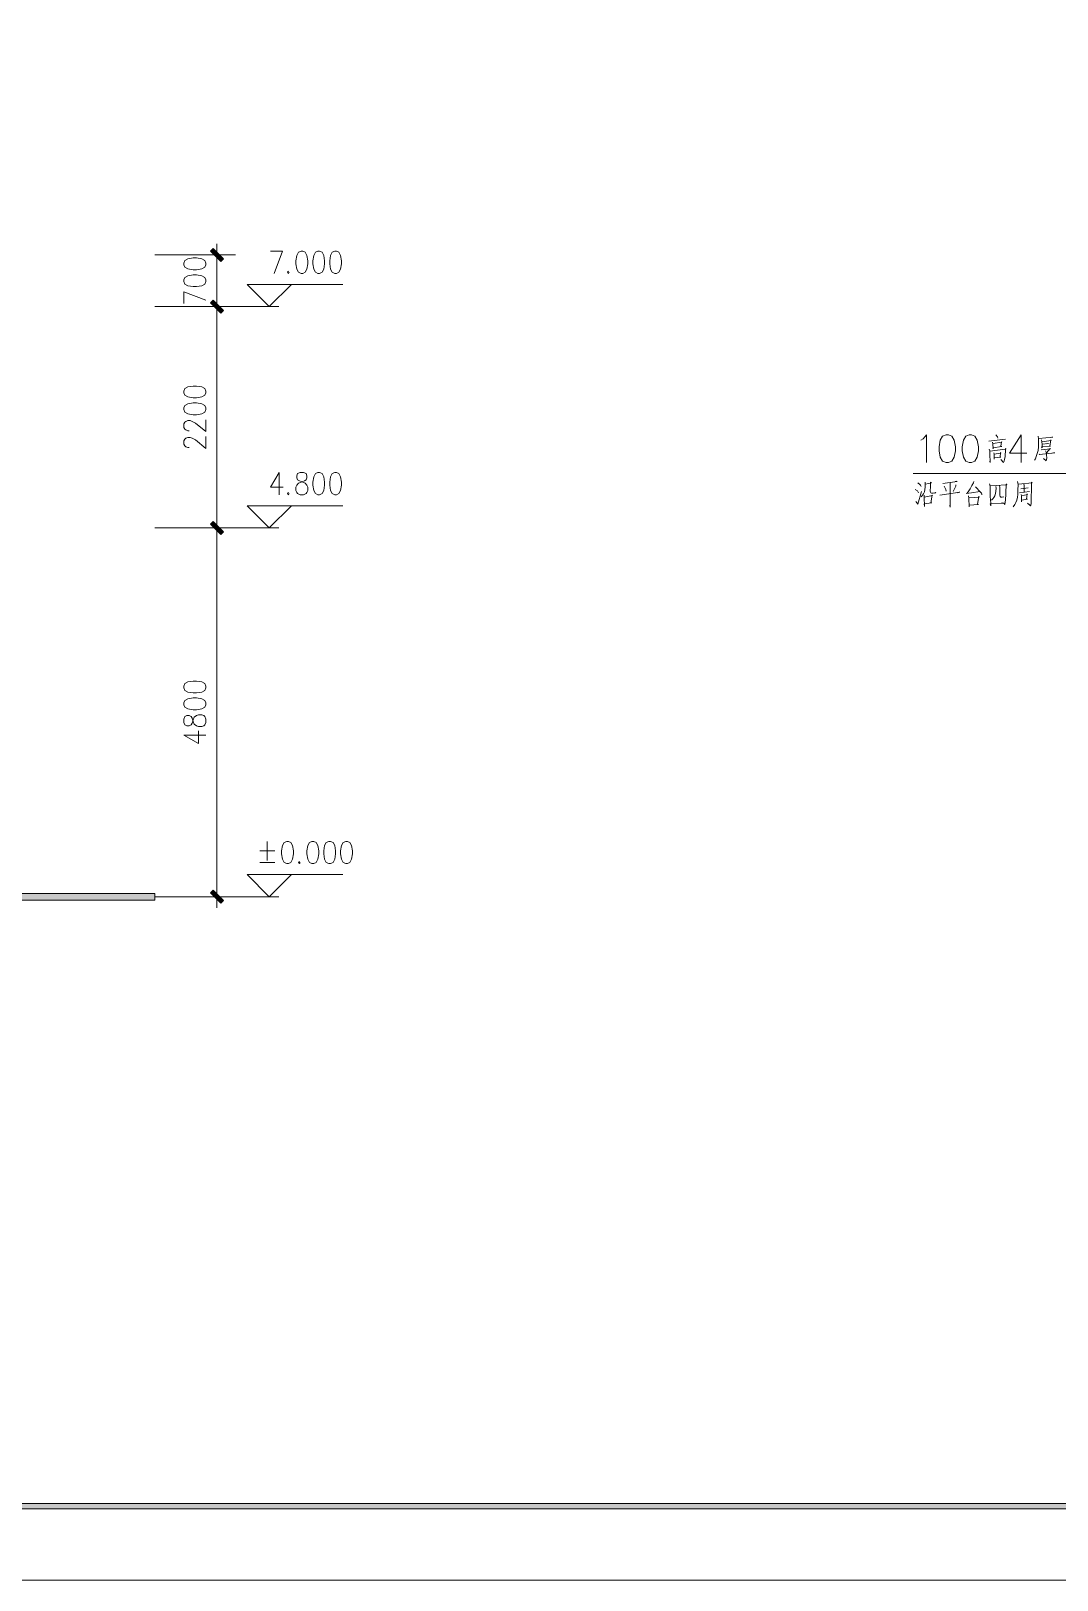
# Model space of a CAD drawing. Header units: millimetres. Extents: x 0 to 586, y 0 to 414.
# Drawn here: x 233.4 to 370.5, y 0 to 207 of the extents above; entities that cross this region are included whole.
import ezdxf

# ---------------------------------------------------------------- set-up
doc = ezdxf.new("R2010")
doc.units = ezdxf.units.MM

msp = doc.modelspace()

# ---------------------------------------------------------------- hatches: boundary and pattern name
h = msp.add_hatch(color=0)
h.dxf.hatch_style = 2
h.paths.add_polyline_path([(257.393722, 177.623611), (257.742972, 177.972861), (259.122333, 176.589972), (258.773083, 176.24425)])
h = msp.add_hatch(color=0)
h.dxf.hatch_style = 2
h.paths.add_polyline_path([(259.122333, 169.689639), (258.773083, 169.340389), (257.393722, 170.723278), (257.742972, 171.069)])
h = msp.add_hatch(color=0)
h.dxf.hatch_style = 2
h.paths.add_polyline_path([(259.122333, 169.689639), (258.773083, 169.340389), (257.393722, 170.723278), (257.742972, 171.069)])
h = msp.add_hatch(color=0)
h.dxf.hatch_style = 2
h.paths.add_polyline_path([(259.122333, 140.11275), (258.773083, 139.7635), (257.393722, 141.142861), (257.742972, 141.492111)])
h = msp.add_hatch(color=0)
h.dxf.hatch_style = 2
h.paths.add_polyline_path([(257.393722, 141.142861), (257.742972, 141.492111), (259.122333, 140.11275), (258.773083, 139.7635)])
h = msp.add_hatch(color=0)
h.dxf.hatch_style = 2
h.paths.add_polyline_path([(42.682583, 90.889667), (42.682583, 91.775139), (249.971278, 91.775139), (249.971278, 90.889667)])
h = msp.add_hatch(color=0)
h.dxf.hatch_style = 2
h.paths.add_polyline_path([(257.393722, 91.849222), (257.742972, 92.198472), (259.122333, 90.815583), (258.773083, 90.469861)])
h = msp.add_hatch(color=0)
h.dxf.hatch_style = 2
h.paths.add_polyline_path([(24.302861, 9.514417), (24.994306, 10.205861), (575.429944, 10.205861), (576.117861, 9.514417)])

# ---------------------------------------------------------------- linework, layer by layer
at = {"color": 0, "lineweight": 0}
for points in [[(0, 0), (585.632278, 0), (585.632278, 414.0835), (0, 414.0835)], [(253.823611, 175.796222), (253.964722, 175.461083), (254.384528, 175.235306), (255.090083, 175.122417), (255.513417, 175.122417), (256.215444, 175.235306), (256.638778, 175.461083), (256.779889, 175.796222), (256.779889, 176.022), (256.638778, 176.360667), (256.215444, 176.586444), (255.513417, 176.699333), (255.090083, 176.699333), (254.384528, 176.586444), (253.964722, 176.360667), (253.823611, 176.022)], [(257.393722, 177.623611), (257.742972, 177.972861), (259.122333, 176.589972), (258.773083, 176.24425)], [(269.486944, 177.598917), (269.148278, 177.457806), (268.9225, 177.038), (268.809611, 176.332444), (268.809611, 175.909111), (268.9225, 175.207083), (269.148278, 174.78375), (269.486944, 174.642639), (269.712722, 174.642639), (270.051389, 174.78375), (270.277167, 175.207083), (270.390056, 175.909111), (270.390056, 176.332444), (270.277167, 177.038), (270.051389, 177.457806), (269.712722, 177.598917)], [(271.741194, 177.598917), (271.402528, 177.457806), (271.17675, 177.038), (271.063861, 176.332444), (271.063861, 175.909111), (271.17675, 175.207083), (271.402528, 174.78375), (271.741194, 174.642639), (271.966972, 174.642639), (272.302111, 174.78375), (272.527889, 175.207083), (272.640778, 175.909111), (272.640778, 176.332444), (272.527889, 177.038), (272.302111, 177.457806), (271.966972, 177.598917)], [(273.995444, 177.598917), (273.656778, 177.457806), (273.431, 177.038), (273.318111, 176.332444), (273.318111, 175.909111), (273.431, 175.207083), (273.656778, 174.78375), (273.995444, 174.642639), (274.217694, 174.642639), (274.556361, 174.78375), (274.782139, 175.207083), (274.895028, 175.909111), (274.895028, 176.332444), (274.782139, 177.038), (274.556361, 177.457806), (274.217694, 177.598917)], [(253.823611, 173.5455), (253.964722, 173.206833), (254.384528, 172.981056), (255.090083, 172.868167), (255.513417, 172.868167), (256.215444, 172.981056), (256.638778, 173.206833), (256.779889, 173.5455), (256.779889, 173.76775), (256.638778, 174.106417), (256.215444, 174.332194), (255.513417, 174.445083), (255.090083, 174.445083), (254.384528, 174.332194), (253.964722, 174.106417), (253.823611, 173.76775)], [(259.122333, 169.689639), (258.773083, 169.340389), (257.393722, 170.723278), (257.742972, 171.069)], [(259.122333, 169.689639), (258.773083, 169.340389), (257.393722, 170.723278), (257.742972, 171.069)], [(253.823611, 158.682972), (253.964722, 158.347833), (254.384528, 158.122056), (255.090083, 158.009167), (255.513417, 158.009167), (256.215444, 158.122056), (256.638778, 158.347833), (256.779889, 158.682972), (256.779889, 158.90875), (256.638778, 159.247417), (256.215444, 159.473194), (255.513417, 159.586083), (255.090083, 159.586083), (254.384528, 159.473194), (253.964722, 159.247417), (253.823611, 158.90875)], [(253.823611, 156.43225), (253.964722, 156.093583), (254.384528, 155.867806), (255.090083, 155.754917), (255.513417, 155.754917), (256.215444, 155.867806), (256.638778, 156.093583), (256.779889, 156.43225), (256.779889, 156.658028), (256.638778, 156.993167), (256.215444, 157.218944), (255.513417, 157.331833), (255.090083, 157.331833), (254.384528, 157.218944), (253.964722, 156.993167), (253.823611, 156.658028)], [(355.670556, 153.049111), (355.208417, 152.872722), (354.897972, 152.347083), (354.746278, 151.472194), (354.746278, 150.946556), (354.897972, 150.071667), (355.208417, 149.546028), (355.670556, 149.369639), (355.977472, 149.369639), (356.443139, 149.546028), (356.750056, 150.071667), (356.905278, 150.946556), (356.905278, 151.472194), (356.750056, 152.347083), (356.443139, 152.872722), (355.977472, 153.049111)], [(358.753833, 153.049111), (358.291694, 152.872722), (357.984778, 152.347083), (357.829556, 151.472194), (357.829556, 150.946556), (357.984778, 150.071667), (358.291694, 149.546028), (358.753833, 149.369639), (359.064278, 149.369639), (359.526417, 149.546028), (359.833333, 150.071667), (359.988556, 150.946556), (359.988556, 151.472194), (359.833333, 152.347083), (359.526417, 152.872722), (359.064278, 153.049111)], [(269.374056, 148.022028), (269.035389, 147.880917), (268.9225, 147.598694), (268.9225, 147.32), (269.035389, 147.037778), (269.261167, 146.896667), (269.712722, 146.755556), (270.051389, 146.614444), (270.277167, 146.332222), (270.390056, 146.05), (270.390056, 145.626667), (270.277167, 145.347972), (270.164278, 145.206861), (269.825611, 145.06575), (269.374056, 145.06575), (269.035389, 145.206861), (268.9225, 145.347972), (268.809611, 145.626667), (268.809611, 146.05), (268.9225, 146.332222), (269.148278, 146.614444), (269.486944, 146.755556), (269.9385, 146.896667), (270.164278, 147.037778), (270.277167, 147.32), (270.277167, 147.598694), (270.164278, 147.880917), (269.825611, 148.022028)], [(271.741194, 148.022028), (271.402528, 147.880917), (271.17675, 147.461111), (271.063861, 146.755556), (271.063861, 146.332222), (271.17675, 145.626667), (271.402528, 145.206861), (271.741194, 145.06575), (271.966972, 145.06575), (272.302111, 145.206861), (272.527889, 145.626667), (272.640778, 146.332222), (272.640778, 146.755556), (272.527889, 147.461111), (272.302111, 147.880917), (271.966972, 148.022028)], [(273.995444, 148.022028), (273.656778, 147.880917), (273.431, 147.461111), (273.318111, 146.755556), (273.318111, 146.332222), (273.431, 145.626667), (273.656778, 145.206861), (273.995444, 145.06575), (274.217694, 145.06575), (274.556361, 145.206861), (274.782139, 145.626667), (274.895028, 146.332222), (274.895028, 146.755556), (274.782139, 147.461111), (274.556361, 147.880917), (274.217694, 148.022028)], [(259.122333, 140.11275), (258.773083, 139.7635), (257.393722, 141.142861), (257.742972, 141.492111)], [(257.393722, 141.142861), (257.742972, 141.492111), (259.122333, 140.11275), (258.773083, 139.7635)], [(253.823611, 119.249472), (253.964722, 118.910806), (254.384528, 118.685028), (255.090083, 118.572139), (255.513417, 118.572139), (256.215444, 118.685028), (256.638778, 118.910806), (256.779889, 119.249472), (256.779889, 119.47525), (256.638778, 119.810389), (256.215444, 120.036167), (255.513417, 120.149056), (255.090083, 120.149056), (254.384528, 120.036167), (253.964722, 119.810389), (253.823611, 119.47525)], [(253.823611, 116.995222), (253.964722, 116.656556), (254.384528, 116.430778), (255.090083, 116.317889), (255.513417, 116.317889), (256.215444, 116.430778), (256.638778, 116.656556), (256.779889, 116.995222), (256.779889, 117.221), (256.638778, 117.559667), (256.215444, 117.781917), (255.513417, 117.894806), (255.090083, 117.894806), (254.384528, 117.781917), (253.964722, 117.559667), (253.823611, 117.221)], [(253.823611, 114.628083), (253.964722, 114.289417), (254.243417, 114.176528), (254.525639, 114.176528), (254.807861, 114.289417), (254.948972, 114.515194), (255.090083, 114.96675), (255.231194, 115.305417), (255.513417, 115.531194), (255.795639, 115.644083), (256.215444, 115.644083), (256.497667, 115.531194), (256.638778, 115.418306), (256.779889, 115.079639), (256.779889, 114.628083), (256.638778, 114.289417), (256.497667, 114.176528), (256.215444, 114.063639), (255.795639, 114.063639), (255.513417, 114.176528), (255.231194, 114.402306), (255.090083, 114.740972), (254.948972, 115.192528), (254.807861, 115.418306), (254.525639, 115.531194), (254.243417, 115.531194), (253.964722, 115.418306), (253.823611, 115.079639)], [(267.571361, 98.728389), (267.232694, 98.587278), (267.006917, 98.163944), (266.894028, 97.458389), (266.894028, 97.038583), (267.006917, 96.333028), (267.232694, 95.909694), (267.571361, 95.768583), (267.797139, 95.768583), (268.135806, 95.909694), (268.361583, 96.333028), (268.474472, 97.038583), (268.474472, 97.458389), (268.361583, 98.163944), (268.135806, 98.587278), (267.797139, 98.728389)], [(270.950972, 98.728389), (270.612306, 98.587278), (270.390056, 98.163944), (270.277167, 97.458389), (270.277167, 97.038583), (270.390056, 96.333028), (270.612306, 95.909694), (270.950972, 95.768583), (271.17675, 95.768583), (271.515417, 95.909694), (271.741194, 96.333028), (271.854083, 97.038583), (271.854083, 97.458389), (271.741194, 98.163944), (271.515417, 98.587278), (271.17675, 98.728389)], [(273.205222, 98.728389), (272.866556, 98.587278), (272.640778, 98.163944), (272.527889, 97.458389), (272.527889, 97.038583), (272.640778, 96.333028), (272.866556, 95.909694), (273.205222, 95.768583), (273.431, 95.768583), (273.769667, 95.909694), (273.995444, 96.333028), (274.108333, 97.038583), (274.108333, 97.458389), (273.995444, 98.163944), (273.769667, 98.587278), (273.431, 98.728389)], [(275.459472, 98.728389), (275.120806, 98.587278), (274.895028, 98.163944), (274.782139, 97.458389), (274.782139, 97.038583), (274.895028, 96.333028), (275.120806, 95.909694), (275.459472, 95.768583), (275.68525, 95.768583), (276.020389, 95.909694), (276.246167, 96.333028), (276.359056, 97.038583), (276.359056, 97.458389), (276.246167, 98.163944), (276.020389, 98.587278), (275.68525, 98.728389)], [(42.682583, 90.889667), (42.682583, 91.775139), (249.971278, 91.775139), (249.971278, 90.889667)], [(257.393722, 91.849222), (257.742972, 92.198472), (259.122333, 90.815583), (258.773083, 90.469861)], [(24.302861, 9.514417), (24.994306, 10.205861), (575.429944, 10.205861), (576.117861, 9.514417)]]:
    msp.add_lwpolyline(points, close=True, dxfattribs=at)
for points in [[(258.258028, 178.586694), (258.258028, 175.626889)], [(249.971278, 177.108556), (260.723944, 177.108556)], [(258.258028, 177.115611), (258.258028, 177.126194)], [(258.258028, 170.204694), (258.258028, 177.108556)], [(265.43, 177.598917), (267.006917, 177.598917), (265.881556, 174.642639)], [(267.797139, 174.924861), (267.68425, 174.78375), (267.797139, 174.642639), (267.910028, 174.78375)], [(253.823611, 170.613917), (253.823611, 172.190833), (256.779889, 171.065472)], [(265.232444, 170.204694), (262.276167, 173.1645)], [(262.276167, 173.1645), (268.19225, 173.1645)], [(265.232444, 173.1645), (275.092583, 173.1645)], [(268.19225, 173.1645), (265.232444, 170.204694)], [(249.971278, 170.204694), (260.723944, 170.204694)], [(249.971278, 170.204694), (260.723944, 170.204694)], [(258.258028, 168.726556), (258.258028, 171.686361)], [(258.258028, 168.726556), (258.258028, 171.686361)], [(258.258028, 170.197639), (258.258028, 170.187056)], [(258.258028, 140.638389), (258.258028, 170.197639)], [(266.527139, 170.204694), (260.35, 170.204694)], [(254.525639, 153.613556), (254.384528, 153.613556), (254.102306, 153.726444), (253.964722, 153.839333), (253.823611, 154.065111), (253.823611, 154.516667), (253.964722, 154.742444), (254.102306, 154.855333), (254.384528, 154.964694), (254.66675, 154.964694), (254.948972, 154.855333), (255.372306, 154.629556), (256.779889, 153.500667), (256.779889, 155.077583)], [(254.525639, 151.359306), (254.384528, 151.359306), (254.102306, 151.472194), (253.964722, 151.585083), (253.823611, 151.810861), (253.823611, 152.262417), (253.964722, 152.488194), (254.102306, 152.601083), (254.384528, 152.713972), (254.66675, 152.713972), (254.948972, 152.601083), (255.372306, 152.375306), (256.779889, 151.246417), (256.779889, 152.826861)], [(352.276833, 152.347083), (352.587278, 152.523472), (353.049417, 153.049111), (353.049417, 149.369639)], [(361.374972, 152.237722), (363.618639, 152.498778)], [(361.551361, 149.658917), (361.526667, 149.514278), (361.576056, 149.369639), (361.526667, 150.52675), (361.526667, 150.904222), (361.424361, 151.165278)], [(361.501972, 150.876), (362.5215, 150.992417), (363.590417, 151.137056), (363.590417, 151.253472), (363.692722, 151.1935), (363.618639, 151.137056), (363.541028, 150.121056), (363.491639, 149.803556), (363.414028, 149.5425), (363.361111, 149.369639), (363.004806, 149.747111)], [(361.882972, 152.064861), (361.935889, 151.86025), (361.960583, 151.1935), (361.907667, 151.338139), (363.107111, 151.514528), (363.004806, 151.54275), (363.057722, 152.121306), (363.107111, 152.064861), (361.935889, 151.920222)], [(362.316889, 153.049111), (362.5215, 152.788056), (362.570889, 152.615194)], [(365.6965, 153.049111), (364.151333, 150.597306), (366.465556, 150.597306)], [(365.6965, 153.049111), (365.6965, 149.369639)], [(367.975444, 152.87625), (368.028361, 152.527), (368.028361, 151.976667), (368.003667, 151.454556), (367.95075, 150.964194), (367.848444, 150.5585), (367.721444, 150.152806), (367.594444, 149.86), (367.492139, 149.687139)], [(368.053056, 152.555222), (369.915722, 152.731611), (369.813417, 152.731611), (369.608806, 152.703389)], [(368.384667, 151.077083), (369.6335, 151.1935), (369.584111, 151.253472), (369.072583, 150.671389)], [(368.409361, 152.382361), (368.462278, 152.149528), (368.486972, 151.775583), (368.486972, 151.338139), (368.437583, 151.454556), (369.6335, 151.570972), (369.531194, 151.570972), (369.661722, 152.410583), (369.711111, 152.325917), (368.462278, 152.149528)], [(368.486972, 151.803806), (369.354806, 151.920222), (369.2525, 151.920222), (369.1255, 151.86025)], [(362.062889, 150.671389), (362.112278, 150.498528), (362.112278, 149.803556), (362.087583, 149.976417), (362.112278, 149.976417), (362.980111, 150.092833), (362.877806, 150.092833), (362.955417, 150.703139), (362.980111, 150.671389), (362.930722, 150.614944), (362.112278, 150.498528)], [(368.105972, 150.470306), (368.155361, 150.442083), (370.194417, 150.671389), (370.042722, 150.671389), (369.862806, 150.614944)], [(368.945583, 150.932444), (369.047889, 150.731361), (369.100806, 150.5585), (369.100806, 150.325667), (369.1255, 150.008167), (369.100806, 149.747111), (369.047889, 149.570722), (368.666889, 149.919972), (369.047889, 149.602472)], [(266.558889, 148.022028), (265.43, 146.05), (267.119806, 146.05)], [(266.558889, 148.022028), (266.558889, 145.06575)], [(390.472083, 147.873861), (351.25025, 147.873861)], [(267.797139, 145.347972), (267.68425, 145.206861), (267.797139, 145.06575), (267.910028, 145.206861)], [(351.557167, 145.736028), (351.839389, 145.563167), (351.913472, 145.474972), (351.991083, 145.330333)], [(351.634778, 144.145), (351.913472, 143.79575), (352.400306, 145.506722)], [(351.913472, 146.663833), (352.171, 146.434528), (352.245083, 146.346333), (352.322694, 146.173472)], [(352.858917, 146.752028), (352.883611, 146.434528), (352.883611, 146.085278), (352.834222, 145.736028), (352.781306, 145.44675), (352.654306, 145.185694), (352.527306, 145.012833), (352.400306, 144.839972), (352.322694, 144.78)], [(352.731917, 144.984611), (352.756611, 144.723556), (352.781306, 143.506472), (352.756611, 143.823972), (353.776139, 143.968611), (353.649139, 143.968611), (353.800833, 145.012833), (353.85375, 144.956389), (352.756611, 144.751778)], [(352.936528, 146.46275), (353.698528, 146.663833), (353.59975, 146.723806), (353.571528, 146.141722), (353.546833, 145.534944), (353.59975, 145.390306), (353.624444, 145.302111), (353.72675, 145.273889), (353.931361, 145.273889), (354.312361, 145.330333), (354.259444, 145.362083), (354.10775, 145.273889)], [(354.848583, 145.012833), (357.526167, 145.390306), (357.399167, 145.418528), (357.21925, 145.330333)], [(355.229583, 146.579167), (357.141639, 146.840222), (357.067556, 146.868444), (356.887639, 146.808472)], [(355.4095, 146.201694), (355.638806, 145.736028), (355.6635, 145.534944)], [(356.199722, 146.695583), (356.224417, 143.852194), (356.199722, 143.390056), (356.175028, 143.594667), (356.199722, 143.823972)], [(356.989944, 146.402778), (356.989944, 146.201694), (356.608944, 145.474972)], [(359.360611, 146.840222), (359.335917, 146.663833), (359.131306, 146.289889), (358.877306, 145.824222), (358.697389, 145.591389), (358.468083, 145.245667), (358.365778, 145.217444), (359.081917, 145.330333), (360.179056, 145.474972)], [(359.589917, 146.1135), (360.277833, 145.418528), (360.380139, 145.273889), (360.433056, 145.157472), (360.45775, 145.041056)], [(361.477278, 146.519194), (361.554889, 146.201694), (361.554889, 146.1135), (361.579583, 144.868194), (361.579583, 144.81175), (361.6325, 143.940389), (361.6325, 143.594667), (361.554889, 143.823972), (363.364639, 143.940389), (363.262333, 143.968611), (363.033028, 143.912167)], [(363.389333, 143.940389), (363.519861, 143.739306), (363.56925, 144.000361), (363.593944, 144.434278), (363.646861, 145.101028), (363.646861, 145.185694), (363.671556, 145.651361), (363.720944, 146.519194), (363.798556, 146.402778), (363.618639, 146.402778), (362.3945, 146.289889), (361.554889, 146.229917)], [(362.320417, 146.173472), (362.345111, 145.940639), (362.320417, 145.534944), (362.2675, 145.217444), (362.165194, 144.896417), (362.066417, 144.695333), (361.935889, 144.490722), (361.734806, 144.317861)], [(362.803722, 146.229917), (362.856639, 146.057056), (362.856639, 145.679583), (362.856639, 145.245667), (362.856639, 144.984611), (362.881333, 144.81175), (362.983639, 144.723556), (363.160028, 144.723556), (363.364639, 144.78)], [(365.202611, 146.808472), (365.227306, 146.78025), (365.304917, 146.490972), (365.276694, 145.623139), (365.252, 145.101028), (365.202611, 144.723556), (365.100306, 144.346083), (364.973306, 144.028583), (364.842778, 143.739306), (364.613472, 143.4465)], [(365.329611, 146.490972), (367.164056, 146.663833), (367.06175, 146.752028), (367.06175, 146.547417), (367.037056, 143.883944), (367.012361, 143.679333), (366.959444, 143.594667), (366.93475, 143.562917), (366.529056, 143.912167), (366.987667, 143.594667)], [(365.481306, 145.302111), (366.80775, 145.506722)], [(366.627833, 145.997083), (365.661222, 145.824222)], [(365.685917, 145.069278), (365.735306, 144.896417), (365.763528, 144.374306), (365.763528, 144.11325), (365.735306, 144.229667), (365.763528, 144.346083), (366.55375, 144.4625), (366.42675, 144.4625), (366.500833, 145.157472), (366.55375, 145.069278), (365.735306, 144.924639)], [(366.066917, 146.490972), (366.119833, 146.346333), (366.119833, 145.418528)], [(265.232444, 140.627806), (262.276167, 143.587611)], [(262.276167, 143.587611), (268.19225, 143.587611)], [(265.232444, 143.587611), (275.092583, 143.587611)], [(268.19225, 143.587611), (265.232444, 140.627806)], [(358.672694, 144.924639), (358.725611, 144.607139), (358.775, 143.418278), (358.750306, 143.679333), (359.999139, 143.739306), (359.872139, 143.739306), (360.048528, 144.868194), (360.101444, 144.751778), (358.750306, 144.635361)], [(258.258028, 139.149667), (258.258028, 142.105944)], [(258.258028, 142.105944), (258.258028, 139.149667)], [(249.971278, 140.627806), (260.723944, 140.627806)], [(249.971278, 140.627806), (260.723944, 140.627806)], [(258.258028, 91.341222), (258.258028, 140.617222)], [(266.527139, 140.627806), (260.35, 140.627806)], [(253.823611, 112.938278), (255.795639, 111.812917), (255.795639, 113.502722)], [(253.823611, 112.938278), (256.779889, 112.938278)], [(263.965972, 97.458389), (265.994444, 97.458389)], [(264.978444, 98.728389), (264.978444, 96.191917)], [(263.965972, 95.909694), (265.994444, 95.909694)], [(269.261167, 96.050806), (269.148278, 95.909694), (269.261167, 95.768583), (269.374056, 95.909694)], [(265.232444, 91.334167), (262.276167, 94.290444)], [(262.276167, 94.290444), (268.19225, 94.290444)], [(265.232444, 94.290444), (275.092583, 94.290444)], [(268.19225, 94.290444), (265.232444, 91.334167)], [(249.971278, 91.334167), (260.723944, 91.334167)], [(258.258028, 92.812306), (258.258028, 89.8525)], [(266.527139, 91.334167), (260.35, 91.334167)]]:
    msp.add_lwpolyline(points, dxfattribs=at)

doc.saveas('drawing.dxf')
